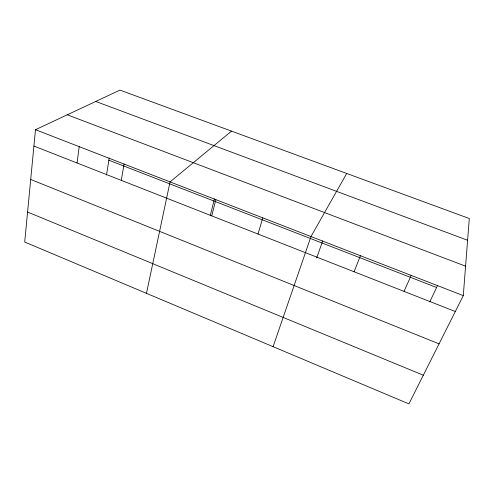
<?xml version="1.0" encoding="UTF-8"?>
<svg xmlns="http://www.w3.org/2000/svg" width="494" height="494" viewBox="0 0 494 494"><rect width="100%" height="100%" fill="white"/><g stroke="black" fill="none" stroke-linecap="round" stroke-linejoin="round"><path stroke-width="0.74" d="M463.292 295.616L469.3 218.527L119.937 90.106L35.482 129.706L24.7 242.041L408.921 403.894L463.292 295.616L35.482 129.706M77.052 162.989L79.219 146.669M106.506 175.043L109.211 157.938M121.277 180.353L124.062 164.057M146.471 293.337L170.059 181.897L231.532 131.126M210.197 215.767L214.47 198.81M211.741 215.872L215.847 199.656M257.998 234.039L262.808 217.866M273.089 346.677L310.985 236.546L346.708 173.462M316.666 257.924L322.736 240.85M354.105 271.774L360.422 255.719M404.043 291.386L411.175 275.405M429.774 301.883L437.573 285.433M95.737 101.455L467.608 240.263M67.283 114.793L465.589 266.18M108.853 160.204L436.597 287.489M33.913 146.051L455.307 311.51M30.702 179.458L439.067 343.861M27.578 212.049L423.321 375.212"/></g></svg>
